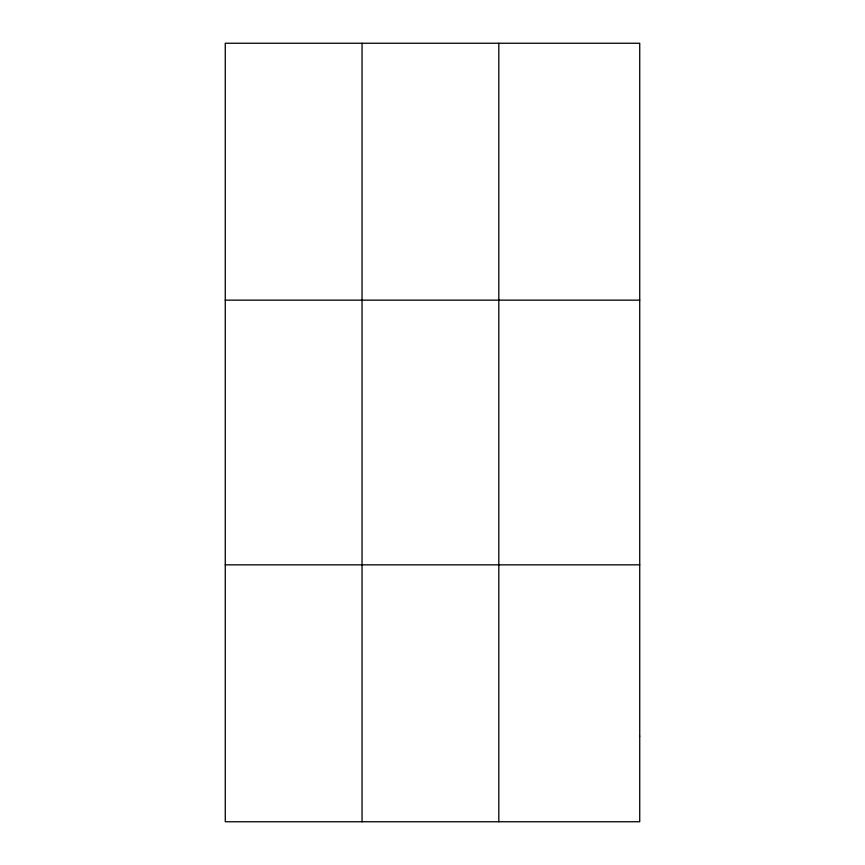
<?xml version="1.0" encoding="UTF-8"?>
<svg xmlns="http://www.w3.org/2000/svg" width="865" height="865" viewBox="0 0 865 865"><rect width="100%" height="100%" fill="white"/><g stroke="black" fill="none" stroke-linecap="round" stroke-linejoin="round"><path stroke-width="1.3" d="M362.046 43.25L362.046 821.75M498.813 43.25L498.813 821.75M225.268 300.155L639.732 300.155M225.268 564.845L639.732 564.845M639.732 736.115L639.732 821.75L225.268 821.75L225.268 43.25L639.732 43.25L639.732 736.115"/></g></svg>
